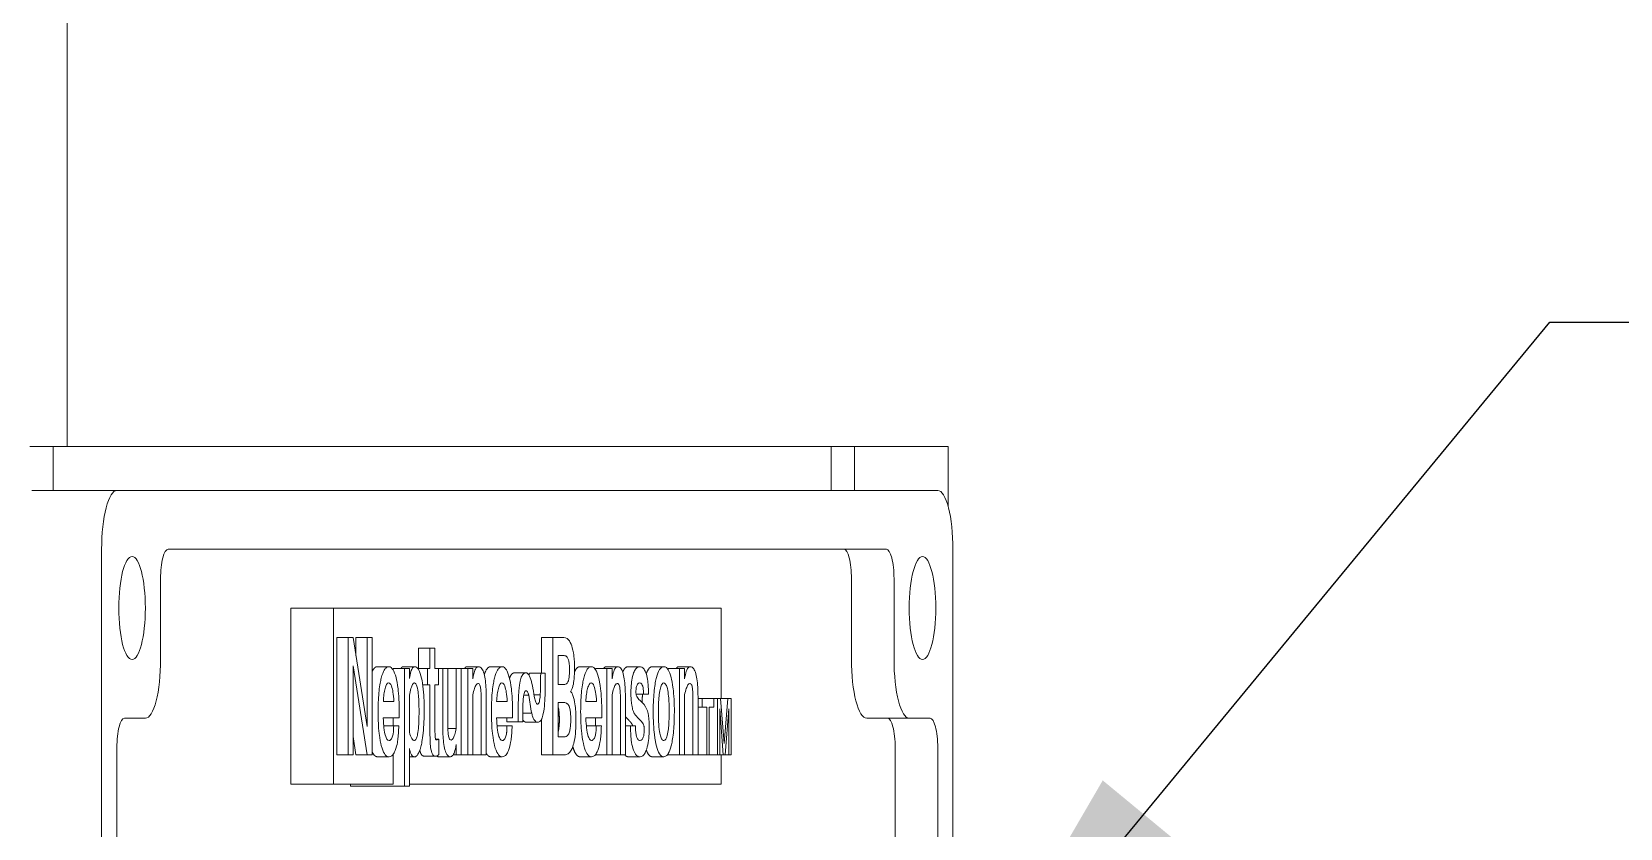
# Model space of a CAD drawing. Header units: inches. Extents: x 17 to 469, y 7 to 301.
# Drawn here: x 241.01 to 247.77, y 121.4 to 124.79 of the extents above; entities that cross this region are included whole.
import ezdxf

# ---------------------------------------------------------------- set-up
doc = ezdxf.new("R2010")
doc.units = ezdxf.units.IN
doc.header["$LTSCALE"] = 14
doc.header["$MEASUREMENT"] = 0
doc.layers.add('Symbol (ANSI)', color=7, linetype='Continuous', lineweight=25)
doc.layers.add('Visible (ANSI)', color=7, linetype='Continuous', lineweight=50)
doc.styles.add('MEMCOR Medium', font='arial.ttf')
doc.dimstyles.new('Default (ANSI)$7', dxfattribs={"dimscale": 14, "dimtxt": 0.15, "dimasz": 0.098425, "dimexe": 0.125, "dimexo": 0.0625, "dimgap": 0.031496, "dimtad": 0, "dimtih": 1, "dimtoh": 1, "dimdec": 4, "dimrnd": 1e-08, "dimzin": 3, "dimdsep": 46, "dimlunit": 5, "dimtxsty": 'MEMCOR Medium', "dimcen": 0.09, "dimdle": 0.393701, "dimclrd": 256, "dimclre": 256, "dimclrt": 256, "dimadec": 0, "dimazin": 1, "dimtfac": 0.8, "dimtofl": 0, "dimtmove": 0, "dimatfit": 3, "dimfxl": 1, "dimfrac": 1, "dimtolj": 1, "dimtzin": 4, "dimlwd": -1, "dimlwe": -1, "dimarcsym": 0})

msp = doc.modelspace()

# ---------------------------------------------------------------- linework, layer by layer
at = {"layer": 'Visible (ANSI)', "linetype": 'Continuous', "lineweight": 18}
for p, q in [((241.161099, 129.026895), (241.161099, 123.026895)), ((241.003034, 123.026895), (241.101385, 123.026895)), ((241.101385, 123.026895), (241.101385, 122.839395)), ((244.414269, 123.026895), (241.101385, 123.026895)), ((244.414269, 122.839395), (244.414269, 123.026895)), ((244.414269, 123.026895), (244.51262, 123.026895)), ((244.51262, 123.026895), (244.51262, 122.839395)), ((244.89654, 123.026895), (244.51262, 123.026895)), ((244.89654, 123.026895), (244.911448, 123.026895)), ((244.911448, 122.771494), (244.911448, 123.026895)), ((241.373058, 122.839395), (241.010836, 122.839395)), ((241.373058, 122.839395), (244.867115, 122.839395)), ((241.308353, 115.089395), (241.308353, 122.589395)), ((241.591436, 122.58936), (244.648736, 122.58936)), ((244.93182, 122.589395), (244.93182, 120.057087)), ((241.559084, 122.120645), (241.559084, 122.46436)), ((244.499978, 122.120645), (244.499978, 122.46436)), ((244.681089, 122.46436), (244.681089, 122.120645)), ((242.11399, 122.33936), (242.295101, 122.33936)), ((242.11399, 121.58936), (242.11399, 122.33936)), ((242.295101, 122.33936), (243.945072, 122.33936)), ((242.295101, 121.58936), (242.295101, 122.33936)), ((243.945072, 122.33936), (243.945072, 121.95436)), ((242.308985, 121.71436), (242.308985, 122.21436)), ((242.308985, 122.21436), (242.357281, 122.21436)), ((242.357281, 122.21436), (242.357281, 121.71436)), ((242.378238, 122.21436), (242.357281, 122.21436)), ((242.439144, 121.835311), (242.378238, 122.21436)), ((242.390848, 122.21436), (242.439144, 122.21436)), ((242.390848, 122.135882), (242.390848, 122.21436)), ((242.460232, 122.21436), (242.439144, 122.21436)), ((242.439144, 122.21436), (242.439144, 121.835311)), ((242.460232, 121.71436), (242.460232, 122.21436)), ((243.180873, 122.062538), (243.180873, 122.21436)), ((243.180873, 122.21436), (243.229169, 122.21436)), ((243.229169, 122.21436), (243.229169, 121.71436)), ((243.27593, 122.21436), (243.229169, 122.21436)), ((242.657358, 122.168307), (242.705654, 122.168307)), ((242.657358, 122.081769), (242.657358, 122.168307)), ((242.727135, 122.168307), (242.705654, 122.168307)), ((242.705654, 122.168307), (242.705654, 122.081769)), ((242.727135, 122.081769), (242.727135, 122.168307)), ((243.251043, 122.137437), (243.274358, 122.137437)), ((243.251043, 122.013449), (243.251043, 122.137437)), ((242.378238, 122.092902), (242.439144, 121.71436)), ((242.378238, 121.71436), (242.378238, 122.092902)), ((242.481693, 122.089866), (242.529989, 122.089866)), ((242.548831, 122.081769), (242.597127, 122.081769)), ((242.548831, 122.076115), (242.548831, 122.081769)), ((242.593102, 122.089866), (242.641399, 122.089866)), ((242.618477, 122.081769), (242.597127, 122.081769)), ((242.597127, 122.081769), (242.597127, 121.580757)), ((242.618477, 122.039765), (242.618477, 122.081769)), ((242.65468, 122.081769), (242.694652, 122.081769)), ((242.705654, 122.081769), (242.694652, 122.081769)), ((242.694652, 122.081769), (242.694652, 122.012943)), ((242.741805, 122.081769), (242.727135, 122.081769)), ((242.741805, 122.012943), (242.741805, 122.081769)), ((242.741805, 122.081769), (242.760087, 122.081769)), ((242.781699, 122.081769), (242.760087, 122.081769)), ((242.760087, 122.081769), (242.760087, 121.844927)), ((242.781699, 121.847457), (242.781699, 122.081769)), ((242.781699, 122.081769), (242.817457, 122.081769)), ((242.838807, 122.081769), (242.817457, 122.081769)), ((242.817457, 122.081769), (242.817457, 121.826708)), ((242.838807, 121.71436), (242.838807, 122.081769)), ((242.838807, 122.081769), (242.866781, 122.081769)), ((242.863935, 122.089866), (242.912231, 122.089866)), ((242.888131, 122.081769), (242.866781, 122.081769)), ((242.866781, 122.081769), (242.866781, 121.71436)), ((242.888131, 122.037741), (242.888131, 122.081769)), ((242.963949, 122.089866), (243.012245, 122.089866)), ((243.065927, 122.06355), (243.114224, 122.06355)), ((243.128798, 122.062538), (243.177095, 122.062538)), ((243.196742, 122.062538), (243.177095, 122.062538)), ((243.196742, 122.03268), (243.196742, 122.062538)), ((243.343889, 122.089866), (243.392185, 122.089866)), ((243.411026, 122.076115), (243.411026, 122.081769)), ((243.411026, 122.081769), (243.459323, 122.081769)), ((243.456477, 122.089866), (243.504773, 122.089866)), ((243.480673, 122.081769), (243.459323, 122.081769)), ((243.459323, 122.081769), (243.459323, 121.71436)), ((243.480673, 122.037741), (243.480673, 122.081769)), ((243.549156, 122.089866), (243.597452, 122.089866)), ((243.652837, 122.089866), (243.701133, 122.089866)), ((243.719975, 122.081769), (243.768271, 122.081769)), ((243.719975, 122.076115), (243.719975, 122.081769)), ((243.765425, 122.089866), (243.813721, 122.089866)), ((243.789621, 122.081769), (243.768271, 122.081769)), ((243.768271, 122.081769), (243.768271, 121.71436)), ((243.789621, 122.037741), (243.789621, 122.081769)), ((242.675012, 122.012943), (242.694652, 122.012943)), ((242.694652, 122.012943), (242.705654, 122.012943)), ((242.705654, 122.012943), (242.705654, 121.825696)), ((242.727135, 121.823166), (242.727135, 122.012943)), ((242.727135, 122.012943), (242.741805, 122.012943)), ((243.275799, 122.013449), (243.251043, 122.013449)), ((243.303451, 121.983104), (243.303786, 121.983104)), ((242.552649, 121.942093), (242.50733, 121.942093)), ((242.618477, 121.81102), (242.618477, 121.968409)), ((242.888131, 121.71436), (242.888131, 121.969927)), ((242.923889, 121.948672), (242.923889, 121.71436)), ((242.945369, 121.71436), (242.945369, 121.951202)), ((243.034905, 121.942093), (242.989585, 121.942093)), ((243.104644, 121.968409), (243.126012, 121.968409)), ((243.148759, 121.970433), (243.175261, 121.970433)), ((243.251043, 121.937032), (243.27593, 121.937032)), ((243.251043, 121.791283), (243.251043, 121.937032)), ((243.414845, 121.942093), (243.369525, 121.942093)), ((243.480673, 121.71436), (243.480673, 121.969927)), ((243.51643, 121.948672), (243.51643, 121.71436)), ((243.537911, 121.71436), (243.537911, 121.951202)), ((243.583019, 121.972457), (243.615004, 121.972457)), ((243.615004, 121.972457), (243.636091, 121.972457)), ((243.789621, 121.71436), (243.789621, 121.969927)), ((243.825379, 121.948672), (243.825379, 121.71436)), ((243.846855, 121.95436), (243.864607, 121.95436)), ((243.84686, 121.71436), (243.84686, 121.951202)), ((243.84686, 121.917437), (243.864607, 121.917437)), ((243.914463, 121.95436), (243.864607, 121.95436)), ((243.864607, 121.95436), (243.864607, 121.917437)), ((243.864607, 121.917437), (243.884222, 121.917437)), ((243.884222, 121.917437), (243.884222, 121.71436)), ((243.894722, 121.917437), (243.914463, 121.917437)), ((243.894722, 121.71436), (243.894722, 121.917437)), ((243.914463, 121.917437), (243.914463, 121.95436)), ((243.914463, 121.95436), (243.929114, 121.95436)), ((243.943197, 121.95436), (243.929114, 121.95436)), ((243.929114, 121.95436), (243.929114, 121.71436)), ((243.939173, 121.910149), (243.953885, 121.71436)), ((243.939173, 121.71436), (243.939173, 121.910149)), ((243.943197, 121.95436), (243.973753, 121.95436)), ((243.958349, 121.762457), (243.943197, 121.95436)), ((243.973753, 121.95436), (243.958349, 121.762457)), ((243.962876, 121.71436), (243.977651, 121.910149)), ((243.987773, 121.95436), (243.973753, 121.95436)), ((243.977651, 121.910149), (243.977651, 121.71436)), ((243.987773, 121.71436), (243.987773, 121.95436)), ((241.405419, 121.870645), (241.494379, 121.870645)), ((242.507068, 121.872761), (242.574916, 121.872761)), ((242.548831, 121.838854), (242.548831, 121.872761)), ((242.574916, 121.872761), (242.574916, 121.897558)), ((242.989323, 121.872761), (243.057172, 121.872761)), ((243.032658, 121.854542), (243.032658, 121.872761)), ((243.032658, 121.854542), (243.080954, 121.854542)), ((243.057172, 121.872761), (243.057172, 121.897558)), ((243.080954, 121.884907), (243.080954, 121.854542)), ((243.080954, 121.854542), (243.100733, 121.854542)), ((243.101064, 121.891485), (243.138979, 121.891485)), ((243.115176, 121.85353), (243.163473, 121.85353)), ((243.180873, 121.71436), (243.180873, 121.867119)), ((243.369263, 121.872761), (243.437112, 121.872761)), ((243.411026, 121.838854), (243.411026, 121.872761)), ((243.437112, 121.872761), (243.437112, 121.897558)), ((244.564682, 121.870645), (244.745793, 121.870645)), ((244.745793, 121.870645), (244.834753, 121.870645)), ((242.390848, 121.71436), (242.378238, 121.792733)), ((242.509132, 121.838854), (242.551339, 121.838854)), ((242.573213, 121.838854), (242.551339, 121.838854)), ((242.729589, 121.781162), (242.74377, 121.781162)), ((242.74377, 121.715878), (242.74377, 121.781162)), ((242.781954, 121.826708), (242.817457, 121.826708)), ((242.991388, 121.838854), (243.033595, 121.838854)), ((243.055469, 121.838854), (243.033595, 121.838854)), ((243.278287, 121.791283), (243.251043, 121.791283)), ((243.371328, 121.838854), (243.413535, 121.838854)), ((243.435409, 121.838854), (243.413535, 121.838854)), ((243.537911, 121.838854), (243.559074, 121.838854)), ((243.580424, 121.838854), (243.559074, 121.838854)), ((241.373067, 115.933145), (241.373067, 121.745645)), ((242.308985, 121.71436), (242.357281, 121.71436)), ((242.357281, 121.71436), (242.378238, 121.71436)), ((242.390848, 121.71436), (242.439144, 121.71436)), ((242.439144, 121.71436), (242.460232, 121.71436)), ((242.548831, 121.58936), (242.548831, 121.716673)), ((242.618477, 121.580757), (242.618477, 121.742194)), ((242.681328, 121.709299), (242.729624, 121.709299)), ((242.804635, 121.71436), (242.817457, 121.71436)), ((242.817457, 121.758388), (242.817457, 121.71436)), ((242.817457, 121.71436), (242.838807, 121.71436)), ((242.838807, 121.71436), (242.866781, 121.71436)), ((242.866781, 121.71436), (242.888131, 121.71436)), ((242.888131, 121.71436), (242.923889, 121.71436)), ((242.923889, 121.71436), (242.945369, 121.71436)), ((243.180873, 121.71436), (243.229169, 121.71436)), ((243.229169, 121.71436), (243.278287, 121.71436)), ((243.411026, 121.71436), (243.411026, 121.716673)), ((243.411026, 121.71436), (243.459323, 121.71436)), ((243.459323, 121.71436), (243.480673, 121.71436)), ((243.480673, 121.71436), (243.51643, 121.71436)), ((243.51643, 121.71436), (243.537911, 121.71436)), ((243.719975, 121.71436), (243.719975, 121.719958)), ((243.719975, 121.71436), (243.768271, 121.71436)), ((243.768271, 121.71436), (243.789621, 121.71436)), ((243.789621, 121.71436), (243.825379, 121.71436)), ((243.825379, 121.71436), (243.84686, 121.71436)), ((243.84686, 121.71436), (243.884222, 121.71436)), ((243.884222, 121.71436), (243.894722, 121.71436)), ((243.894722, 121.71436), (243.929114, 121.71436)), ((243.929114, 121.71436), (243.939173, 121.71436)), ((243.939173, 121.71436), (243.953885, 121.71436)), ((243.945072, 121.71436), (243.945072, 121.58936)), ((243.953885, 121.71436), (243.962876, 121.71436)), ((243.962876, 121.71436), (243.977651, 121.71436)), ((243.977651, 121.71436), (243.987773, 121.71436)), ((244.685995, 120.15186), (244.685995, 121.745645)), ((244.867106, 121.745645), (244.867106, 120.116082)), ((242.483265, 121.706263), (242.531561, 121.706263)), ((242.618477, 121.706263), (242.640351, 121.706263)), ((242.744798, 121.706263), (242.793094, 121.706263)), ((242.965521, 121.706263), (243.013817, 121.706263)), ((243.345461, 121.706263), (243.393757, 121.706263)), ((243.552037, 121.706263), (243.600334, 121.706263)), ((243.652837, 121.706263), (243.701133, 121.706263)), ((242.11399, 121.58936), (242.295101, 121.58936)), ((242.548831, 121.58936), (242.295101, 121.58936)), ((242.367719, 121.580757), (242.367719, 121.58936)), ((242.367719, 121.580757), (242.597127, 121.580757)), ((242.597127, 121.580757), (242.618477, 121.580757)), ((243.945072, 121.58936), (242.618477, 121.58936))]:
    msp.add_line(p, q, dxfattribs=at)
for centre, major_axis, start_param, end_param in [((241.373058, 122.589395), (0, 0.25), 0, 1.57079633), ((244.867115, 122.589395), (0, 0.25), 4.71238898, 6.28318531), ((241.591436, 122.46436), (0, 0.125), 0, 1.57079633), ((244.467625, 122.46436), (0, 0.125), 4.71238898, 6.28318531), ((244.648736, 122.46436), (0, 0.125), 4.71238898, 6.28318531), ((241.494379, 122.120645), (0, -0.25), 0, 1.57079633), ((244.564682, 122.120645), (0, -0.25), 4.71238898, 6.28318531), ((244.745793, 122.120645), (0, -0.25), 4.71238898, 6.28318531), ((241.405419, 121.745645), (0, 0.125), 0, 1.57079633), ((244.653642, 121.745645), (0, 0.125), 4.71238898, 6.28318531), ((244.834753, 121.745645), (0, 0.125), 4.71238898, 6.28318531)]:
    msp.add_ellipse(centre, major_axis=major_axis, ratio=0.25881905, start_param=start_param, end_param=end_param, dxfattribs=at)
for centre in [(241.437763, 122.339395), (244.80241, 122.339395)]:
    msp.add_ellipse(centre, major_axis=(0, 0.21875), ratio=0.25881905, dxfattribs=at)
for points, degree, knots in [([(243.32138, 122.081769), (243.32138, 122.090442), (243.321176, 122.099066), (243.320297, 122.115744), (243.319649, 122.123658), (243.31753, 122.142081), (243.315422, 122.156113), (243.308513, 122.18133), (243.304345, 122.191632), (243.293651, 122.207598), (243.286136, 122.21436), (243.27593, 122.21436)], 3, [-1.37022204, -1.37022204, -1.37022204, -1.37022204, -1.13367687, -1.13367687, -0.90603204, -0.90603204, -0.58386018, -0.58386018, -0.30050429, -0.30050429, 0, 0, 0, 0]), ([(243.274358, 122.137437), (243.278272, 122.137437), (243.282668, 122.136572), (243.288416, 122.132001), (243.29101, 122.129387), (243.294939, 122.121222), (243.296053, 122.117413), (243.297942, 122.109174), (243.29852, 122.104419), (243.299553, 122.092633), (243.299768, 122.084183), (243.299768, 122.076202)], 3, [-0.217883978, -0.217883978, -0.217883978, -0.217883978, -0.151492323, -0.151492323, -0.118749394, -0.118749394, -0.094641913, -0.094641913, -0.060812242, -0.060812242, 0, 0, 0, 0]), ([(242.460232, 122.070295), (242.461811, 122.073471), (242.471869, 122.089866), (242.481693, 122.089866)], 2, [2.80011061, 2.80011061, 2.80011061, 3, 4, 4, 4]), ([(242.529989, 122.089866), (242.526753, 122.089866), (242.523534, 122.088754), (242.51691, 122.083684), (242.513992, 122.079882), (242.506537, 122.067482), (242.502134, 122.056169), (242.495298, 122.029499), (242.491853, 122.012254), (242.486892, 121.96503), (242.485063, 121.936698), (242.485063, 121.898064)], 3, [-1.49193162, -1.49193162, -1.49193162, -1.49193162, -1.29030138, -1.29030138, -1.0712515, -1.0712515, -0.64119148, -0.64119148, -0.29439022, -0.29439022, 0, 0, 0, 0]), ([(242.574916, 121.897558), (242.574916, 121.915034), (242.574544, 121.932564), (242.572627, 121.970112), (242.571135, 121.985), (242.567421, 122.016751), (242.564309, 122.032443), (242.557682, 122.058081), (242.553419, 122.068829), (242.544423, 122.083119), (242.538385, 122.089866), (242.529989, 122.089866)], 3, [-0.953742878, -0.953742878, -0.953742878, -0.953742878, -0.864238922, -0.864238922, -0.757751945, -0.757751945, -0.52950742, -0.52950742, -0.247180323, -0.247180323, 0, 0, 0, 0]), ([(242.641399, 122.089866), (242.638167, 122.089866), (242.634919, 122.088354), (242.629111, 122.081062), (242.626618, 122.075902), (242.621923, 122.060763), (242.619984, 122.050848), (242.618477, 122.039765)], 3, [-0.275184465, -0.275184465, -0.275184465, -0.275184465, -0.180024512, -0.180024512, -0.095399098, -0.095399098, 0, 0, 0, 0]), ([(242.681217, 121.901101), (242.681217, 121.920184), (242.680802, 121.939276), (242.679158, 121.971317), (242.677992, 121.989114), (242.673695, 122.023845), (242.671025, 122.038787), (242.663712, 122.065814), (242.659666, 122.074079), (242.651799, 122.086634), (242.646647, 122.089866), (242.641399, 122.089866)], 3, [-0.558955892, -0.558955892, -0.558955892, -0.558955892, -0.427301963, -0.427301963, -0.333627639, -0.333627639, -0.250557772, -0.250557772, -0.154511048, -0.154511048, 0, 0, 0, 0]), ([(242.912231, 122.089866), (242.909117, 122.089866), (242.906013, 122.088405), (242.900264, 122.081583), (242.897711, 122.07663), (242.892413, 122.061202), (242.890034, 122.050158), (242.888131, 122.037741)], 3, [-0.286997863, -0.286997863, -0.286997863, -0.286997863, -0.195305384, -0.195305384, -0.109970073, -0.109970073, 0, 0, 0, 0]), ([(242.945369, 121.951202), (242.945369, 121.965523), (242.945104, 121.980137), (242.94383, 122.00627), (242.942922, 122.018176), (242.940165, 122.040679), (242.938325, 122.050939), (242.933435, 122.068864), (242.930498, 122.075662), (242.922516, 122.087436), (242.917297, 122.089866), (242.912231, 122.089866)], 3, [-0.549838036, -0.549838036, -0.549838036, -0.549838036, -0.440760651, -0.440760651, -0.347374274, -0.347374274, -0.251258835, -0.251258835, -0.149149172, -0.149149172, 0, 0, 0, 0]), ([(242.93678, 122.056452), (242.940848, 122.068225), (242.954125, 122.089866), (242.963949, 122.089866)], 2, [2.4161752, 2.4161752, 2.4161752, 3, 4, 4, 4]), ([(243.012245, 122.089866), (243.009008, 122.089866), (243.00579, 122.088754), (242.999166, 122.083684), (242.996248, 122.079882), (242.988792, 122.067482), (242.98439, 122.056169), (242.977554, 122.029499), (242.974108, 122.012254), (242.969148, 121.96503), (242.967318, 121.936698), (242.967318, 121.898064)], 3, [-1.49193162, -1.49193162, -1.49193162, -1.49193162, -1.29030138, -1.29030138, -1.0712515, -1.0712515, -0.64119148, -0.64119148, -0.29439022, -0.29439022, 0, 0, 0, 0]), ([(243.057172, 121.897558), (243.057172, 121.915034), (243.0568, 121.932564), (243.054882, 121.970112), (243.053391, 121.985), (243.049677, 122.016751), (243.046565, 122.032443), (243.039937, 122.058081), (243.035674, 122.068829), (243.026679, 122.083119), (243.020641, 122.089866), (243.012245, 122.089866)], 3, [-0.953742878, -0.953742878, -0.953742878, -0.953742878, -0.864238922, -0.864238922, -0.757751945, -0.757751945, -0.52950742, -0.52950742, -0.247180323, -0.247180323, 0, 0, 0, 0]), ([(243.044565, 122.040043), (243.047303, 122.048796), (243.057152, 122.06355), (243.065927, 122.06355)], 2, [2.46553597, 2.46553597, 2.46553597, 3, 4, 4, 4]), ([(243.114224, 122.06355), (243.110955, 122.06355), (243.107634, 122.06255), (243.101806, 122.057914), (243.099002, 122.054696), (243.093772, 122.043757), (243.091548, 122.036501), (243.087886, 122.01895), (243.085769, 122.005682), (243.082642, 121.96812), (243.080954, 121.938175), (243.080954, 121.884907)], 3, [-2.38343253, -2.38343253, -2.38343253, -2.38343253, -1.8060438, -1.8060438, -1.33277788, -1.33277788, -0.86133468, -0.86133468, -0.40590851, -0.40590851, 0, 0, 0, 0]), ([(243.137931, 122.027113), (243.134764, 122.038859), (243.131172, 122.048172), (243.122976, 122.060768), (243.118654, 122.06355), (243.114224, 122.06355)], 3, [-0.259669604, -0.259669604, -0.259669604, -0.259669604, -0.130428825, -0.130428825, 0, 0, 0, 0]), ([(243.177095, 122.062538), (243.176491, 122.014145), (243.176246, 121.999638), (243.175966, 121.985421), (243.175693, 121.976441), (243.175261, 121.970433)], 3, [-0.0733444233, -0.0733444233, -0.0733444233, -0.0733444233, -0.047519074, -0.047519074, 0, 0, 0, 0]), ([(243.299768, 122.076202), (243.299768, 122.070109), (243.299635, 122.063921), (243.298996, 122.052778), (243.29854, 122.047747), (243.297131, 122.037952), (243.296169, 122.033533), (243.29398, 122.026832), (243.292394, 122.022998), (243.285679, 122.014966), (243.280675, 122.013449), (243.275799, 122.013449)], 3, [-0.570946972, -0.570946972, -0.570946972, -0.570946972, -0.453612383, -0.453612383, -0.351244571, -0.351244571, -0.237936486, -0.237936486, -0.143553355, -0.143553355, 0, 0, 0, 0]), ([(243.303436, 121.983085), (243.305603, 121.985958), (243.307713, 121.989575), (243.311472, 121.998296), (243.313126, 122.0032), (243.316689, 122.01723), (243.318277, 122.026782), (243.320835, 122.051536), (243.32138, 122.066695), (243.32138, 122.081769)], 3, [-0.332004447, -0.332004447, -0.332004447, -0.332004447, -0.264558277, -0.264558277, -0.202993513, -0.202993513, -0.114860808, -0.114860808, 0, 0, 0, 0]), ([(243.321212, 122.067751), (243.323354, 122.072406), (243.334065, 122.089866), (243.343889, 122.089866)], 2, [2.72220874, 2.72220874, 2.72220874, 3, 4, 4, 4]), ([(243.392185, 122.089866), (243.388949, 122.089866), (243.38573, 122.088754), (243.379106, 122.083684), (243.376188, 122.079882), (243.368732, 122.067482), (243.36433, 122.056169), (243.357494, 122.029499), (243.354048, 122.012254), (243.349088, 121.96503), (243.347259, 121.936698), (243.347259, 121.898064)], 3, [-1.49193162, -1.49193162, -1.49193162, -1.49193162, -1.29030138, -1.29030138, -1.0712515, -1.0712515, -0.64119148, -0.64119148, -0.29439022, -0.29439022, 0, 0, 0, 0]), ([(243.437112, 121.897558), (243.437112, 121.915034), (243.43674, 121.932564), (243.434823, 121.970112), (243.433331, 121.985), (243.429617, 122.016751), (243.426505, 122.032443), (243.419877, 122.058081), (243.415615, 122.068829), (243.406619, 122.083119), (243.400581, 122.089866), (243.392185, 122.089866)], 3, [-0.953742878, -0.953742878, -0.953742878, -0.953742878, -0.864238922, -0.864238922, -0.757751945, -0.757751945, -0.52950742, -0.52950742, -0.247180323, -0.247180323, 0, 0, 0, 0]), ([(243.504773, 122.089866), (243.501659, 122.089866), (243.498555, 122.088405), (243.492806, 122.081583), (243.490253, 122.07663), (243.484955, 122.061202), (243.482576, 122.050158), (243.480673, 122.037741)], 3, [-0.286997863, -0.286997863, -0.286997863, -0.286997863, -0.195305384, -0.195305384, -0.109970073, -0.109970073, 0, 0, 0, 0]), ([(243.537911, 121.951202), (243.537911, 121.965523), (243.537646, 121.980137), (243.536372, 122.00627), (243.535464, 122.018176), (243.532707, 122.040679), (243.530867, 122.050939), (243.525977, 122.068864), (243.52304, 122.075662), (243.515058, 122.087436), (243.509839, 122.089866), (243.504773, 122.089866)], 3, [-0.549838036, -0.549838036, -0.549838036, -0.549838036, -0.440760651, -0.440760651, -0.347374274, -0.347374274, -0.251258835, -0.251258835, -0.149149172, -0.149149172, 0, 0, 0, 0]), ([(243.52618, 122.067121), (243.529882, 122.075761), (243.541166, 122.089866), (243.549156, 122.089866)], 2, [2.31077898, 2.31077898, 2.31077898, 3, 4, 4, 4]), ([(243.597452, 122.089866), (243.593765, 122.089866), (243.59008, 122.088533), (243.582371, 122.08185), (243.579201, 122.076701), (243.574559, 122.067788), (243.571279, 122.060233), (243.565696, 122.037644), (243.564144, 122.026737), (243.561895, 122.005852), (243.561301, 121.992892), (243.561301, 121.979542)], 3, [-0.380184833, -0.380184833, -0.380184833, -0.380184833, -0.319898495, -0.319898495, -0.251008997, -0.251008997, -0.172372504, -0.172372504, -0.101722902, -0.101722902, 0, 0, 0, 0]), ([(243.636091, 121.972457), (243.636024, 121.982484), (243.63575, 121.992556), (243.634676, 122.011173), (243.633931, 122.019747), (243.631444, 122.039192), (243.629494, 122.049045), (243.624072, 122.067304), (243.620588, 122.074323), (243.610772, 122.087315), (243.603895, 122.089866), (243.597452, 122.089866)], 3, [-0.545887419, -0.545887419, -0.545887419, -0.545887419, -0.469637173, -0.469637173, -0.400904814, -0.400904814, -0.30477701, -0.30477701, -0.189676686, -0.189676686, 0, 0, 0, 0]), ([(243.626226, 122.05994), (243.629941, 122.070145), (243.642751, 122.089866), (243.652837, 122.089866)], 2, [2.47180417, 2.47180417, 2.47180417, 3, 4, 4, 4]), ([(243.701133, 122.089866), (243.697693, 122.089866), (243.694261, 122.08874), (243.68711, 122.08339), (243.684025, 122.079293), (243.677082, 122.067733), (243.673067, 122.057331), (243.66657, 122.031822), (243.663117, 122.014293), (243.658178, 121.967541), (243.656207, 121.938831), (243.656207, 121.898064)], 3, [-1.56801299, -1.56801299, -1.56801299, -1.56801299, -1.35973826, -1.35973826, -1.12707481, -1.12707481, -0.69333235, -0.69333235, -0.31064426, -0.31064426, 0, 0, 0, 0]), ([(243.74606, 121.898064), (243.74606, 121.915503), (243.74569, 121.933009), (243.743784, 121.970179), (243.742311, 121.984926), (243.738244, 122.019497), (243.734851, 122.034771), (243.728826, 122.058081), (243.724563, 122.068829), (243.715567, 122.083119), (243.709529, 122.089866), (243.701133, 122.089866)], 3, [-0.854658685, -0.854658685, -0.854658685, -0.854658685, -0.788718433, -0.788718433, -0.711388555, -0.711388555, -0.52950742, -0.52950742, -0.247180323, -0.247180323, 0, 0, 0, 0]), ([(243.813721, 122.089866), (243.810607, 122.089866), (243.807503, 122.088405), (243.801755, 122.081583), (243.799201, 122.07663), (243.793903, 122.061202), (243.791524, 122.050158), (243.789621, 122.037741)], 3, [-0.286997863, -0.286997863, -0.286997863, -0.286997863, -0.195305384, -0.195305384, -0.109970073, -0.109970073, 0, 0, 0, 0]), ([(243.84686, 121.951202), (243.84686, 121.965523), (243.846595, 121.980137), (243.84532, 122.00627), (243.844412, 122.018176), (243.841655, 122.040679), (243.839815, 122.050939), (243.834925, 122.068864), (243.831988, 122.075662), (243.824006, 122.087436), (243.818787, 122.089866), (243.813721, 122.089866)], 3, [-0.549838036, -0.549838036, -0.549838036, -0.549838036, -0.440760651, -0.440760651, -0.347374274, -0.347374274, -0.251258835, -0.251258835, -0.149149172, -0.149149172, 0, 0, 0, 0]), ([(242.50733, 121.942093), (242.507805, 121.952659), (242.508625, 121.96288), (242.511097, 121.981552), (242.512657, 121.989664), (242.516656, 122.004538), (242.518902, 122.010243), (242.524101, 122.018589), (242.527005, 122.020534), (242.529989, 122.020534)], 3, [-0.311667492, -0.311667492, -0.311667492, -0.311667492, -0.237050543, -0.237050543, -0.16576507, -0.16576507, -0.087852602, -0.087852602, 0, 0, 0, 0]), ([(242.529989, 122.020534), (242.532114, 122.020534), (242.534219, 122.019555), (242.538216, 122.015179), (242.540043, 122.011968), (242.544894, 121.999685), (242.547075, 121.989288), (242.550492, 121.969968), (242.551872, 121.956467), (242.552649, 121.942093)], 3, [-0.251457438, -0.251457438, -0.251457438, -0.251457438, -0.21404187, -0.21404187, -0.178283825, -0.178283825, -0.111899249, -0.111899249, 0, 0, 0, 0]), ([(242.618477, 121.968409), (242.620396, 121.978732), (242.622591, 121.988646), (242.627198, 122.004131), (242.629551, 122.010185), (242.634692, 122.01845), (242.637337, 122.020534), (242.640089, 122.020534)], 3, [-0.260849088, -0.260849088, -0.260849088, -0.260849088, -0.163914804, -0.163914804, -0.081029131, -0.081029131, 0, 0, 0, 0]), ([(242.640089, 122.020534), (242.641424, 122.020534), (242.642754, 122.020035), (242.645293, 122.017836), (242.646479, 122.016223), (242.649532, 122.010272), (242.651173, 122.005051), (242.654952, 121.988053), (242.656212, 121.976191), (242.658625, 121.948415), (242.659212, 121.924736), (242.659212, 121.901101)], 3, [-0.343912155, -0.343912155, -0.343912155, -0.343912155, -0.317867105, -0.317867105, -0.293187958, -0.293187958, -0.251194999, -0.251194999, -0.180100274, -0.180100274, 0, 0, 0, 0]), ([(242.888131, 121.969927), (242.8903, 121.979623), (242.892716, 121.988965), (242.897545, 122.003389), (242.899957, 122.009097), (242.904906, 122.016543), (242.907348, 122.01851), (242.909874, 122.01851)], 3, [-0.254147783, -0.254147783, -0.254147783, -0.254147783, -0.156374809, -0.156374809, -0.074354364, -0.074354364, 0, 0, 0, 0]), ([(242.909874, 122.01851), (242.911474, 122.01851), (242.913123, 122.018004), (242.916024, 122.015438), (242.91733, 122.013581), (242.919616, 122.008018), (242.920369, 122.004966), (242.921798, 121.997619), (242.922403, 121.991848), (242.923625, 121.97511), (242.923889, 121.961781), (242.923889, 121.948672)], 3, [-0.243715019, -0.243715019, -0.243715019, -0.243715019, -0.209104446, -0.209104446, -0.179401679, -0.179401679, -0.150757457, -0.150757457, -0.099891353, -0.099891353, 0, 0, 0, 0]), ([(242.989585, 121.942093), (242.990061, 121.952659), (242.990881, 121.96288), (242.993353, 121.981552), (242.994913, 121.989664), (242.998912, 122.004538), (243.001157, 122.010243), (243.006357, 122.018589), (243.009261, 122.020534), (243.012245, 122.020534)], 3, [-0.311667492, -0.311667492, -0.311667492, -0.311667492, -0.237050543, -0.237050543, -0.16576507, -0.16576507, -0.087852602, -0.087852602, 0, 0, 0, 0]), ([(243.012245, 122.020534), (243.014369, 122.020534), (243.016474, 122.019555), (243.020472, 122.015179), (243.022299, 122.011968), (243.02715, 121.999685), (243.029331, 121.989288), (243.032747, 121.969968), (243.034127, 121.956467), (243.034905, 121.942093)], 3, [-0.251457438, -0.251457438, -0.251457438, -0.251457438, -0.21404187, -0.21404187, -0.178283825, -0.178283825, -0.111899249, -0.111899249, 0, 0, 0, 0]), ([(243.102304, 121.946647), (243.102668, 121.952334), (243.103168, 121.957999), (243.104461, 121.967732), (243.105207, 121.971925), (243.107122, 121.979304), (243.108257, 121.982209), (243.111112, 121.986678), (243.112795, 121.987639), (243.114486, 121.987639)], 3, [-0.174010342, -0.174010342, -0.174010342, -0.174010342, -0.129365784, -0.129365784, -0.090658973, -0.090658973, -0.049771795, -0.049771795, 0, 0, 0, 0]), ([(243.114486, 121.987639), (243.115506, 121.987639), (243.116516, 121.987243), (243.118523, 121.985624), (243.119499, 121.98441), (243.122511, 121.979385), (243.124362, 121.974316), (243.126012, 121.968409)], 3, [-0.126574619, -0.126574619, -0.126574619, -0.126574619, -0.096544816, -0.096544816, -0.066224916, -0.066224916, 0, 0, 0, 0]), ([(243.151815, 121.95272), (243.150959, 121.957718), (243.14158, 122.012415), (243.138424, 122.025597), (243.138227, 122.026356), (243.138026, 122.026922), (243.137976, 122.027043), (243.137931, 122.027113)], 3, [-0.0812338479, -0.0812338479, -0.0812338479, -0.0812338479, -0.0063211266, -0.0063211266, -0.0014322504, -0.0014322504, 0, 0, 0, 0]), ([(243.163473, 121.85353), (243.166765, 121.85353), (243.170115, 121.854545), (243.177535, 121.860558), (243.180155, 121.865561), (243.184079, 121.873902), (243.186371, 121.881503), (243.190837, 121.903199), (243.192574, 121.917903), (243.196071, 121.962281), (243.196742, 121.997792), (243.196742, 122.03268)], 3, [-0.589636819, -0.589636819, -0.589636819, -0.589636819, -0.553532833, -0.553532833, -0.506526146, -0.506526146, -0.40328783, -0.40328783, -0.265842047, -0.265842047, 0, 0, 0, 0]), ([(243.327405, 121.864158), (243.327405, 121.875929), (243.327026, 121.887519), (243.325513, 121.910616), (243.324419, 121.921251), (243.320946, 121.943326), (243.318185, 121.955996), (243.311373, 121.975234), (243.309385, 121.978515), (243.306627, 121.982172), (243.305049, 121.983268), (243.303436, 121.983085)], 3, [-0.236404936, -0.236404936, -0.236404936, -0.236404936, -0.1893821, -0.1893821, -0.141231453, -0.141231453, -0.08584592, -0.08584592, -0.047520192, -0.047520192, 0, 0, 0, 0]), ([(243.369525, 121.942093), (243.370001, 121.952659), (243.370821, 121.96288), (243.373293, 121.981552), (243.374853, 121.989664), (243.378852, 122.004538), (243.381097, 122.010243), (243.386297, 122.018589), (243.389201, 122.020534), (243.392185, 122.020534)], 3, [-0.311667492, -0.311667492, -0.311667492, -0.311667492, -0.237050543, -0.237050543, -0.16576507, -0.16576507, -0.087852602, -0.087852602, 0, 0, 0, 0]), ([(243.392185, 122.020534), (243.39431, 122.020534), (243.396414, 122.019555), (243.400412, 122.015179), (243.402239, 122.011968), (243.40709, 121.999685), (243.409271, 121.989288), (243.412687, 121.969968), (243.414067, 121.956467), (243.414845, 121.942093)], 3, [-0.251457438, -0.251457438, -0.251457438, -0.251457438, -0.21404187, -0.21404187, -0.178283825, -0.178283825, -0.111899249, -0.111899249, 0, 0, 0, 0]), ([(243.480673, 121.969927), (243.482842, 121.979623), (243.485257, 121.988965), (243.490087, 122.003389), (243.492499, 122.009097), (243.497448, 122.016543), (243.49989, 122.01851), (243.502415, 122.01851)], 3, [-0.254147783, -0.254147783, -0.254147783, -0.254147783, -0.156374809, -0.156374809, -0.074354364, -0.074354364, 0, 0, 0, 0]), ([(243.502415, 122.01851), (243.504016, 122.01851), (243.505665, 122.018004), (243.508566, 122.015438), (243.509872, 122.013581), (243.512158, 122.008018), (243.512911, 122.004966), (243.51434, 121.997619), (243.514945, 121.991848), (243.516167, 121.97511), (243.51643, 121.961781), (243.51643, 121.948672)], 3, [-0.243715019, -0.243715019, -0.243715019, -0.243715019, -0.209104446, -0.209104446, -0.179401679, -0.179401679, -0.150757457, -0.150757457, -0.099891353, -0.099891353, 0, 0, 0, 0]), ([(243.561301, 121.979542), (243.561301, 121.96972), (243.561513, 121.959637), (243.56251, 121.942941), (243.563202, 121.934957), (243.566225, 121.915247), (243.568403, 121.908266), (243.571903, 121.898184), (243.575759, 121.886941), (243.592213, 121.870736)], 3, [-1.28758631, -1.28758631, -1.28758631, -1.28758631, -1.00763885, -1.00763885, -0.79953504, -0.79953504, -0.49991727, -0.49991727, 0, 0, 0, 0]), ([(243.606359, 121.940068), (243.597243, 121.948522), (243.59244, 121.953769), (243.586793, 121.961386), (243.585447, 121.963861), (243.584124, 121.967294), (243.583716, 121.968524), (243.583265, 121.970594), (243.583131, 121.971367), (243.582644, 121.97607), (243.582651, 121.980439), (243.582651, 121.984603)], 3, [-0.131420243, -0.131420243, -0.131420243, -0.131420243, -0.085737183, -0.085737183, -0.052375851, -0.052375851, -0.038599816, -0.038599816, -0.031728135, -0.031728135, 0, 0, 0, 0]), ([(243.582651, 121.984603), (243.582651, 121.986764), (243.582705, 121.98891), (243.58294, 121.993049), (243.583114, 121.994999), (243.583786, 122.000368), (243.584411, 122.003368), (243.586323, 122.009927), (243.587785, 122.012906), (243.592169, 122.019232), (243.595515, 122.020534), (243.598631, 122.020534)], 3, [-0.199332402, -0.199332402, -0.199332402, -0.199332402, -0.182867861, -0.182867861, -0.167049192, -0.167049192, -0.137423155, -0.137423155, -0.091748754, -0.091748754, 0, 0, 0, 0]), ([(243.598631, 122.020534), (243.601765, 122.020534), (243.604845, 122.019081), (243.608844, 122.012943), (243.610115, 122.010106), (243.612271, 122.002622), (243.6131, 121.998263), (243.614509, 121.986783), (243.614886, 121.979631), (243.615004, 121.972457)], 3, [-0.223385569, -0.223385569, -0.223385569, -0.223385569, -0.140059831, -0.140059831, -0.096765916, -0.096765916, -0.05477189, -0.05477189, 0, 0, 0, 0]), ([(243.678212, 121.898064), (243.678212, 121.911548), (243.67844, 121.925526), (243.679726, 121.952512), (243.680675, 121.962693), (243.683143, 121.983848), (243.684909, 121.992402), (243.688677, 122.006985), (243.690875, 122.011641), (243.695344, 122.018733), (243.698211, 122.020534), (243.701133, 122.020534)], 3, [-0.22807944, -0.22807944, -0.22807944, -0.22807944, -0.205294754, -0.205294754, -0.181748055, -0.181748055, -0.142221383, -0.142221383, -0.086038211, -0.086038211, 0, 0, 0, 0]), ([(243.701133, 122.020534), (243.702744, 122.020534), (243.704345, 122.019958), (243.707898, 122.017108), (243.709364, 122.014843), (243.71258, 122.009198), (243.714541, 122.003588), (243.718478, 121.987149), (243.720099, 121.975808), (243.723162, 121.94503), (243.724055, 121.923812), (243.724055, 121.898064)], 3, [-0.485256347, -0.485256347, -0.485256347, -0.485256347, -0.453784115, -0.453784115, -0.414355835, -0.414355835, -0.320828378, -0.320828378, -0.196193606, -0.196193606, 0, 0, 0, 0]), ([(243.789621, 121.969927), (243.791791, 121.979623), (243.794206, 121.988965), (243.799035, 122.003389), (243.801447, 122.009097), (243.806396, 122.016543), (243.808838, 122.01851), (243.811364, 122.01851)], 3, [-0.254147783, -0.254147783, -0.254147783, -0.254147783, -0.156374809, -0.156374809, -0.074354364, -0.074354364, 0, 0, 0, 0]), ([(243.811364, 122.01851), (243.812964, 122.01851), (243.814613, 122.018004), (243.817515, 122.015438), (243.81882, 122.013581), (243.821106, 122.008018), (243.821859, 122.004966), (243.823288, 121.997619), (243.823893, 121.991848), (243.825115, 121.97511), (243.825379, 121.961781), (243.825379, 121.948672)], 3, [-0.243715019, -0.243715019, -0.243715019, -0.243715019, -0.209104446, -0.209104446, -0.179401679, -0.179401679, -0.150757457, -0.150757457, -0.099891353, -0.099891353, 0, 0, 0, 0]), ([(243.100733, 121.854542), (243.100865, 121.873413), (243.101077, 121.897119), (243.101631, 121.928621), (243.101918, 121.940123), (243.102304, 121.946647)], 3, [-0.129093531, -0.129093531, -0.129093531, -0.129093531, -0.050994454, -0.050994454, 0, 0, 0, 0]), ([(243.126012, 121.968409), (243.127964, 121.955382), (243.130009, 121.94256), (243.134333, 121.916911), (243.136618, 121.904089), (243.138979, 121.891485)], 3, [-0.23324276, -0.23324276, -0.23324276, -0.23324276, -0.118545851, -0.118545851, 0, 0, 0, 0]), ([(243.16308, 121.929947), (243.162077, 121.929947), (243.161089, 121.93042), (243.159118, 121.932345), (243.158163, 121.933796), (243.155177, 121.939832), (243.153369, 121.945968), (243.151815, 121.95272)], 3, [-0.128632551, -0.128632551, -0.128632551, -0.128632551, -0.099126524, -0.099126524, -0.068837122, -0.068837122, 0, 0, 0, 0]), ([(243.175261, 121.970433), (243.174908, 121.964836), (243.17442, 121.959243), (243.173161, 121.949693), (243.172435, 121.945589), (243.170543, 121.938342), (243.169386, 121.93544), (243.166513, 121.930934), (243.164802, 121.929947), (243.16308, 121.929947)], 3, [-0.172747525, -0.172747525, -0.172747525, -0.172747525, -0.128926767, -0.128926767, -0.091254657, -0.091254657, -0.050695576, -0.050695576, 0, 0, 0, 0]), ([(243.256711, 121.864158), (243.256711, 121.883388), (243.254111, 121.910006), (243.251043, 121.918551)], 2, [0, 0, 0, 1, 1.98479454, 1.98479454, 1.98479454]), ([(243.27593, 121.937032), (243.28052, 121.937032), (243.28585, 121.936046), (243.291729, 121.931111), (243.294958, 121.928264), (243.298762, 121.92026), (243.300259, 121.916606), (243.302884, 121.90478), (243.303542, 121.898865), (243.304745, 121.884586), (243.305007, 121.874105), (243.305007, 121.864158)], 3, [-0.627216897, -0.627216897, -0.627216897, -0.627216897, -0.26355814, -0.26355814, -0.153530989, -0.153530989, -0.114232774, -0.114232774, -0.075797609, -0.075797609, 0, 0, 0, 0]), ([(243.639235, 121.826202), (243.639235, 121.836499), (243.638987, 121.846932), (243.637633, 121.8683), (243.636602, 121.87629), (243.633786, 121.893874), (243.631476, 121.90109), (243.628007, 121.910725), (243.623306, 121.924305), (243.606359, 121.940068)], 3, [-1.26579165, -1.26579165, -1.26579165, -1.26579165, -1.09964579, -1.09964579, -0.91097669, -0.91097669, -0.51319308, -0.51319308, 0, 0, 0, 0]), ([(242.485063, 121.898064), (242.485063, 121.881301), (242.485402, 121.86441), (242.486768, 121.837067), (242.487743, 121.82195), (242.492557, 121.780203), (242.49603, 121.764253), (242.50248, 121.739375), (242.506921, 121.728177), (242.516202, 121.713497), (242.522553, 121.706263), (242.531561, 121.706263)], 3, [-1.15207317, -1.15207317, -1.15207317, -1.15207317, -0.93289171, -0.93289171, -0.78803686, -0.78803686, -0.5752915, -0.5752915, -0.26521632, -0.26521632, 0, 0, 0, 0]), ([(242.531561, 121.775595), (242.52845, 121.775595), (242.525367, 121.777354), (242.520569, 121.784558), (242.518047, 121.789487), (242.513962, 121.804685), (242.511838, 121.813966), (242.509168, 121.837861), (242.507474, 121.85444), (242.507068, 121.872761)], 3, [-1.96156648, -1.96156648, -1.96156648, -1.96156648, -1.05825772, -1.05825772, -0.46701751, -0.46701751, -0.14011971, -0.14011971, 0, 0, 0, 0]), ([(242.659212, 121.901101), (242.659212, 121.885581), (242.658974, 121.869361), (242.657762, 121.841908), (242.656912, 121.82947), (242.654085, 121.806217), (242.652391, 121.798586), (242.649511, 121.787852), (242.647831, 121.783424), (242.643857, 121.777048), (242.641675, 121.775595), (242.639434, 121.775595)], 3, [-0.302907609, -0.302907609, -0.302907609, -0.302907609, -0.236448124, -0.236448124, -0.183771951, -0.183771951, -0.126677605, -0.126677605, -0.065974246, -0.065974246, 0, 0, 0, 0]), ([(242.640351, 121.706263), (242.645311, 121.706263), (242.650109, 121.709658), (242.658158, 121.722569), (242.662686, 121.732159), (242.670053, 121.760835), (242.673711, 121.778573), (242.680259, 121.840013), (242.681217, 121.873048), (242.681217, 121.901101)], 3, [-1.00371193, -1.00371193, -1.00371193, -1.00371193, -0.65582579, -0.65582579, -0.39249245, -0.39249245, -0.21376441, -0.21376441, 0, 0, 0, 0]), ([(242.760087, 121.844927), (242.760087, 121.830575), (242.760352, 121.815927), (242.761627, 121.789745), (242.762536, 121.777817), (242.765292, 121.755319), (242.767128, 121.745074), (242.772002, 121.727192), (242.774927, 121.720413), (242.782869, 121.708685), (242.788056, 121.706263), (242.793094, 121.706263)], 3, [-0.548827562, -0.548827562, -0.548827562, -0.548827562, -0.439512351, -0.439512351, -0.34598462, -0.34598462, -0.250058124, -0.250058124, -0.148318491, -0.148318491, 0, 0, 0, 0]), ([(242.795452, 121.777619), (242.793831, 121.777619), (242.792157, 121.778147), (242.789283, 121.780806), (242.788024, 121.782658), (242.785889, 121.787983), (242.785156, 121.790867), (242.783738, 121.798246), (242.783153, 121.803971), (242.781955, 121.82069), (242.781699, 121.834215), (242.781699, 121.847457)], 3, [-0.253422966, -0.253422966, -0.253422966, -0.253422966, -0.213493453, -0.213493453, -0.180698068, -0.180698068, -0.150977621, -0.150977621, -0.100904321, -0.100904321, 0, 0, 0, 0]), ([(242.967318, 121.898064), (242.967318, 121.881301), (242.967658, 121.86441), (242.969024, 121.837067), (242.969999, 121.82195), (242.974813, 121.780203), (242.978286, 121.764253), (242.984735, 121.739375), (242.989177, 121.728177), (242.998457, 121.713497), (243.004809, 121.706263), (243.013817, 121.706263)], 3, [-1.15207317, -1.15207317, -1.15207317, -1.15207317, -0.93289171, -0.93289171, -0.78803686, -0.78803686, -0.5752915, -0.5752915, -0.26521632, -0.26521632, 0, 0, 0, 0]), ([(243.013817, 121.775595), (243.010706, 121.775595), (243.007623, 121.777354), (243.002824, 121.784558), (243.000303, 121.789487), (242.996218, 121.804685), (242.994093, 121.813966), (242.991424, 121.837861), (242.98973, 121.85444), (242.989323, 121.872761)], 3, [-1.96156648, -1.96156648, -1.96156648, -1.96156648, -1.05825772, -1.05825772, -0.46701751, -0.46701751, -0.14011971, -0.14011971, 0, 0, 0, 0]), ([(243.138979, 121.891485), (243.140559, 121.885298), (243.142277, 121.879727), (243.145972, 121.870139), (243.147906, 121.866184), (243.154262, 121.856335), (243.158826, 121.85353), (243.163473, 121.85353)], 3, [-0.267811712, -0.267811712, -0.267811712, -0.267811712, -0.201580456, -0.201580456, -0.136795366, -0.136795366, 0, 0, 0, 0]), ([(243.278287, 121.71436), (243.283601, 121.71436), (243.289032, 121.715793), (243.298711, 121.722708), (243.30312, 121.727632), (243.31234, 121.744268), (243.315679, 121.754936), (243.320835, 121.775152), (243.32308, 121.788508), (243.326642, 121.822773), (243.327405, 121.843482), (243.327405, 121.864158)], 3, [-0.534957751, -0.534957751, -0.534957751, -0.534957751, -0.44787355, -0.44787355, -0.373731161, -0.373731161, -0.28123866, -0.28123866, -0.157548974, -0.157548974, 0, 0, 0, 0]), ([(243.305007, 121.864158), (243.305007, 121.858123), (243.30487, 121.852064), (243.304241, 121.840796), (243.303785, 121.835612), (243.302237, 121.823866), (243.301016, 121.81798), (243.297527, 121.806539), (243.29518, 121.802021), (243.288221, 121.793002), (243.283026, 121.791283), (243.278287, 121.791283)], 3, [-0.361217471, -0.361217471, -0.361217471, -0.361217471, -0.315406386, -0.315406386, -0.273717942, -0.273717942, -0.215356644, -0.215356644, -0.139521638, -0.139521638, 0, 0, 0, 0]), ([(243.347259, 121.898064), (243.347259, 121.881301), (243.347598, 121.86441), (243.348964, 121.837067), (243.349939, 121.82195), (243.354753, 121.780203), (243.358226, 121.764253), (243.364675, 121.739375), (243.369117, 121.728177), (243.378397, 121.713497), (243.384749, 121.706263), (243.393757, 121.706263)], 3, [-1.15207317, -1.15207317, -1.15207317, -1.15207317, -0.93289171, -0.93289171, -0.78803686, -0.78803686, -0.5752915, -0.5752915, -0.26521632, -0.26521632, 0, 0, 0, 0]), ([(243.393757, 121.775595), (243.390646, 121.775595), (243.387563, 121.777354), (243.382765, 121.784558), (243.380243, 121.789487), (243.376158, 121.804685), (243.374034, 121.813966), (243.371364, 121.837861), (243.36967, 121.85444), (243.369263, 121.872761)], 3, [-1.96156648, -1.96156648, -1.96156648, -1.96156648, -1.05825772, -1.05825772, -0.46701751, -0.46701751, -0.14011971, -0.14011971, 0, 0, 0, 0]), ([(243.568155, 121.838854), (243.567315, 121.84207), (243.563433, 121.849987), (243.552692, 121.861627), (243.543916, 121.870736)], 2, [1.3531173, 1.3531173, 1.3531173, 2, 3, 4, 4, 4]), ([(243.592213, 121.870736), (243.606285, 121.856129), (243.608894, 121.852993), (243.612361, 121.848442), (243.614075, 121.845651), (243.615905, 121.840818), (243.616425, 121.83918), (243.617049, 121.836181), (243.617334, 121.834512), (243.617811, 121.828153), (243.617885, 121.8242), (243.617885, 121.820635)], 3, [-0.257258169, -0.257258169, -0.257258169, -0.257258169, -0.188139614, -0.188139614, -0.088980101, -0.088980101, -0.05025383, -0.05025383, -0.027166149, -0.027166149, 0, 0, 0, 0]), ([(243.656207, 121.898064), (243.656207, 121.880642), (243.656559, 121.863077), (243.658337, 121.82756), (243.659654, 121.813287), (243.663748, 121.777907), (243.667017, 121.762487), (243.673334, 121.738067), (243.677609, 121.727288), (243.688366, 121.710219), (243.694685, 121.706263), (243.701133, 121.706263)], 3, [-0.559807611, -0.559807611, -0.559807611, -0.559807611, -0.508752242, -0.508752242, -0.453813618, -0.453813618, -0.343491309, -0.343491309, -0.189844967, -0.189844967, 0, 0, 0, 0]), ([(243.701133, 121.775595), (243.699455, 121.775595), (243.697777, 121.776159), (243.694164, 121.779048), (243.692707, 121.781329), (243.689342, 121.7875), (243.687279, 121.793682), (243.683922, 121.808067), (243.68211, 121.817941), (243.679206, 121.849762), (243.678212, 121.869898), (243.678212, 121.898064)], 3, [-0.87203894, -0.87203894, -0.87203894, -0.87203894, -0.787716776, -0.787716776, -0.686621698, -0.686621698, -0.437031514, -0.437031514, -0.214626715, -0.214626715, 0, 0, 0, 0]), ([(243.701133, 121.706263), (243.704509, 121.706263), (243.707873, 121.707376), (243.715, 121.712686), (243.71806, 121.716798), (243.724964, 121.728159), (243.729039, 121.738706), (243.735616, 121.764476), (243.73913, 121.782172), (243.744103, 121.82923), (243.74606, 121.857863), (243.74606, 121.898064)], 3, [-1.52764829, -1.52764829, -1.52764829, -1.52764829, -1.33812293, -1.33812293, -1.12021306, -1.12021306, -0.68610543, -0.68610543, -0.3063334, -0.3063334, 0, 0, 0, 0]), ([(243.724055, 121.898064), (243.724055, 121.8845), (243.723807, 121.870572), (243.722425, 121.84269), (243.721383, 121.832146), (243.719596, 121.816929), (243.718133, 121.806734), (243.713628, 121.789288), (243.711453, 121.784588), (243.706926, 121.777398), (243.704058, 121.775595), (243.701133, 121.775595)], 3, [-0.322924908, -0.322924908, -0.322924908, -0.322924908, -0.268030343, -0.268030343, -0.208102325, -0.208102325, -0.144086963, -0.144086963, -0.086096364, -0.086096364, 0, 0, 0, 0]), ([(242.531561, 121.706263), (242.535372, 121.706263), (242.539162, 121.707601), (242.545828, 121.712846), (242.549427, 121.716658), (242.556084, 121.728535), (242.559954, 121.73692), (242.566422, 121.762271), (242.568128, 121.773083), (242.571206, 121.794573), (242.572539, 121.815688), (242.573213, 121.838854)], 3, [-0.510586724, -0.510586724, -0.510586724, -0.510586724, -0.395857325, -0.395857325, -0.305816844, -0.305816844, -0.233792858, -0.233792858, -0.177640706, -0.177640706, 0, 0, 0, 0]), ([(242.551339, 121.838854), (242.551212, 121.828014), (242.550831, 121.818589), (242.549975, 121.810721), (242.549335, 121.804951), (242.545964, 121.791985), (242.543905, 121.786874), (242.539262, 121.7794), (242.535803, 121.775595), (242.531561, 121.775595)], 3, [-1.35675121, -1.35675121, -1.35675121, -1.35675121, -0.38738366, -0.38738366, -0.25082013, -0.25082013, -0.12489258, -0.12489258, 0, 0, 0, 0]), ([(242.639434, 121.775595), (242.637473, 121.775595), (242.635527, 121.776298), (242.631732, 121.779281), (242.62992, 121.781492), (242.624485, 121.790679), (242.621278, 121.799877), (242.618477, 121.81102)], 3, [-0.23235467, -0.23235467, -0.23235467, -0.23235467, -0.174633939, -0.174633939, -0.118377074, -0.118377074, 0, 0, 0, 0]), ([(242.705654, 121.825696), (242.705654, 121.808853), (242.705775, 121.79193), (242.706725, 121.764986), (242.707478, 121.755112), (242.710079, 121.73644), (242.711556, 121.730746), (242.713852, 121.723125), (242.715699, 121.718365), (242.721759, 121.710711), (242.725699, 121.709299), (242.729624, 121.709299)], 3, [-0.456376523, -0.456376523, -0.456376523, -0.456376523, -0.347954157, -0.347954157, -0.281330285, -0.281330285, -0.211467672, -0.211467672, -0.115556849, -0.115556849, 0, 0, 0, 0]), ([(242.733161, 121.778631), (242.732233, 121.778631), (242.731281, 121.778654), (242.730023, 121.780083), (242.729692, 121.780793), (242.729129, 121.782555), (242.728861, 121.783654), (242.728295, 121.786866), (242.728007, 121.789883), (242.727448, 121.798516), (242.727135, 121.80627), (242.727135, 121.823166)], 3, [-0.460292219, -0.460292219, -0.460292219, -0.460292219, -0.324637621, -0.324637621, -0.26853254, -0.26853254, -0.218737319, -0.218737319, -0.128741654, -0.128741654, 0, 0, 0, 0]), ([(242.74377, 121.781162), (242.742754, 121.780867), (242.738486, 121.779629), (242.736521, 121.778996), (242.735406, 121.778631), (242.733161, 121.778631)], 3, [-0.296822188, -0.296822188, -0.296822188, -0.296822188, -0.06611673, -0.06611673, 0, 0, 0, 0]), ([(242.817457, 121.826708), (242.815571, 121.817285), (242.813447, 121.808354), (242.808988, 121.794122), (242.806709, 121.7885), (242.801415, 121.779914), (242.798493, 121.777619), (242.795452, 121.777619)], 3, [-0.259852508, -0.259852508, -0.259852508, -0.259852508, -0.169044662, -0.169044662, -0.089539798, -0.089539798, 0, 0, 0, 0]), ([(243.013817, 121.706263), (243.017628, 121.706263), (243.021418, 121.707601), (243.028084, 121.712846), (243.031683, 121.716658), (243.03834, 121.728535), (243.042209, 121.73692), (243.048678, 121.762271), (243.050383, 121.773083), (243.053462, 121.794573), (243.054794, 121.815688), (243.055469, 121.838854)], 3, [-0.510586724, -0.510586724, -0.510586724, -0.510586724, -0.395857325, -0.395857325, -0.305816844, -0.305816844, -0.233792858, -0.233792858, -0.177640706, -0.177640706, 0, 0, 0, 0]), ([(243.033595, 121.838854), (243.033467, 121.828014), (243.033086, 121.818589), (243.032231, 121.810721), (243.031591, 121.804951), (243.02822, 121.791985), (243.026161, 121.786874), (243.021517, 121.7794), (243.018059, 121.775595), (243.013817, 121.775595)], 3, [-1.35675121, -1.35675121, -1.35675121, -1.35675121, -0.38738366, -0.38738366, -0.25082013, -0.25082013, -0.12489258, -0.12489258, 0, 0, 0, 0]), ([(243.393757, 121.706263), (243.397568, 121.706263), (243.401358, 121.707601), (243.408024, 121.712846), (243.411623, 121.716658), (243.41828, 121.728535), (243.422149, 121.73692), (243.428618, 121.762271), (243.430323, 121.773083), (243.433402, 121.794573), (243.434734, 121.815688), (243.435409, 121.838854)], 3, [-0.510586724, -0.510586724, -0.510586724, -0.510586724, -0.395857325, -0.395857325, -0.305816844, -0.305816844, -0.233792858, -0.233792858, -0.177640706, -0.177640706, 0, 0, 0, 0]), ([(243.413535, 121.838854), (243.413408, 121.828014), (243.413026, 121.818589), (243.412171, 121.810721), (243.411531, 121.804951), (243.40816, 121.791985), (243.406101, 121.786874), (243.401457, 121.7794), (243.397999, 121.775595), (243.393757, 121.775595)], 3, [-1.35675121, -1.35675121, -1.35675121, -1.35675121, -0.38738366, -0.38738366, -0.25082013, -0.25082013, -0.12489258, -0.12489258, 0, 0, 0, 0]), ([(243.559074, 121.838854), (243.55941, 121.81763), (243.560501, 121.796237), (243.564519, 121.763997), (243.566688, 121.752458), (243.572614, 121.731592), (243.576311, 121.723604), (243.586617, 121.709163), (243.593645, 121.706263), (243.600334, 121.706263)], 3, [-0.594380343, -0.594380343, -0.594380343, -0.594380343, -0.432514362, -0.432514362, -0.322211878, -0.322211878, -0.196916309, -0.196916309, 0, 0, 0, 0]), ([(243.600203, 121.775595), (243.598118, 121.775595), (243.595984, 121.776136), (243.592192, 121.778753), (243.590462, 121.780615), (243.587268, 121.786194), (243.585824, 121.78984), (243.583351, 121.799399), (243.582414, 121.805015), (243.580824, 121.819981), (243.580463, 121.829486), (243.580424, 121.838854)], 3, [-0.287669746, -0.287669746, -0.287669746, -0.287669746, -0.226284129, -0.226284129, -0.174290962, -0.174290962, -0.123175282, -0.123175282, -0.071392159, -0.071392159, 0, 0, 0, 0]), ([(243.617885, 121.820635), (243.617885, 121.817624), (243.617803, 121.814642), (243.61745, 121.80884), (243.617189, 121.806093), (243.616148, 121.798202), (243.61515, 121.793723), (243.613139, 121.787107), (243.611748, 121.783167), (243.606429, 121.776633), (243.603177, 121.775595), (243.600203, 121.775595)], 3, [-0.374073525, -0.374073525, -0.374073525, -0.374073525, -0.320709979, -0.320709979, -0.268475703, -0.268475703, -0.163784914, -0.163784914, -0.087573633, -0.087573633, 0, 0, 0, 0]), ([(243.600334, 121.706263), (243.604074, 121.706263), (243.607815, 121.707542), (243.615592, 121.713862), (243.618811, 121.718689), (243.624771, 121.729406), (243.628121, 121.737841), (243.634247, 121.761168), (243.636018, 121.773972), (243.638534, 121.797222), (243.639235, 121.811447), (243.639235, 121.826202)], 3, [-0.343256409, -0.343256409, -0.343256409, -0.343256409, -0.303581547, -0.303581547, -0.258977781, -0.258977781, -0.192017911, -0.192017911, -0.112431426, -0.112431426, 0, 0, 0, 0]), ([(242.483265, 121.706263), (242.472917, 121.706263), (242.462211, 121.722368), (242.460232, 121.726315)], 2, [0, 0, 0, 1, 1.24797114, 1.24797114, 1.24797114]), ([(242.618477, 121.742194), (242.619492, 121.736142), (242.62072, 121.730829), (242.623666, 121.721554), (242.625336, 121.717849), (242.631229, 121.708377), (242.635911, 121.706263), (242.640351, 121.706263)], 3, [-0.242357309, -0.242357309, -0.242357309, -0.242357309, -0.187522898, -0.187522898, -0.130708149, -0.130708149, 0, 0, 0, 0]), ([(242.681328, 121.709299), (242.673469, 121.709299), (242.664999, 121.722934), (242.662532, 121.73411)], 2, [0, 0, 0, 1, 1.79615338, 1.79615338, 1.79615338]), ([(242.729624, 121.709299), (242.731898, 121.709299), (242.734178, 121.709894), (242.738896, 121.712089), (242.741351, 121.713784), (242.74377, 121.715878)], 3, [-0.13991373, -0.13991373, -0.13991373, -0.13991373, -0.072976112, -0.072976112, 0, 0, 0, 0]), ([(242.793094, 121.706263), (242.796227, 121.706263), (242.799349, 121.707717), (242.805137, 121.714498), (242.807713, 121.719422), (242.813085, 121.734822), (242.81551, 121.745895), (242.817457, 121.758388)], 3, [-0.289149274, -0.289149274, -0.289149274, -0.289149274, -0.196914302, -0.196914302, -0.111111337, -0.111111337, 0, 0, 0, 0]), ([(242.965521, 121.706263), (242.955173, 121.706263), (242.945975, 121.720098), (242.945369, 121.721091)], 2, [0, 0, 0, 1, 1.07208281, 1.07208281, 1.07208281]), ([(243.345461, 121.706263), (243.335113, 121.706263), (243.31926, 121.730109), (243.313728, 121.749782)], 2, [0, 0, 0, 1, 1.84785364, 1.84785364, 1.84785364]), ([(243.652837, 121.706263), (243.642751, 121.706263), (243.630264, 121.725637), (243.626704, 121.735096)], 2, [0, 0, 0, 1, 1.50134419, 1.50134419, 1.50134419])]:
    msp.add_open_spline(points, degree=degree, knots=knots, dxfattribs=at)
for points in [[(242.581652, 122.081769), (242.586626, 122.089866), (242.593102, 122.089866)], [(242.852497, 122.081769), (242.857585, 122.089866), (242.863935, 122.089866)], [(243.128664, 122.051834), (243.128729, 122.056999), (243.128798, 122.062538)], [(243.251472, 122.076202), (243.251472, 122.085969), (243.251043, 122.093802)], [(243.251043, 122.058789), (243.251472, 122.066736), (243.251472, 122.076202)], [(243.445039, 122.081769), (243.450127, 122.089866), (243.456477, 122.089866)], [(243.753987, 122.081769), (243.759075, 122.089866), (243.765425, 122.089866)], [(243.608606, 121.937914), (243.609278, 121.956158), (243.610599, 121.972457)], [(243.115176, 121.85353), (243.107261, 121.85353), (243.100806, 121.864386)], [(243.251043, 121.812488), (243.256711, 121.830594), (243.256711, 121.864158)], [(243.543916, 121.870736), (243.540837, 121.873769), (243.537911, 121.87707)], [(242.744798, 121.706263), (242.739236, 121.706263), (242.734612, 121.710199)], [(243.552037, 121.706263), (243.542359, 121.706263), (243.534945, 121.71436)]]:
    msp.add_open_spline(points, degree=2, dxfattribs=at)

# ---------------------------------------------------------------- leaders
at = {"layer": 'Symbol (ANSI)', "annotation_type": 0, "has_hookline": 1, "hookline_direction": 0, "text_width": 20.770806}
msp.add_leader([(244.867106, 120.399077), (247.472233, 123.555253), (248.850185, 123.555253)], dimstyle='Default (ANSI)$7', override={"dimtad": 0}, dxfattribs=at)

doc.saveas('drawing.dxf')
